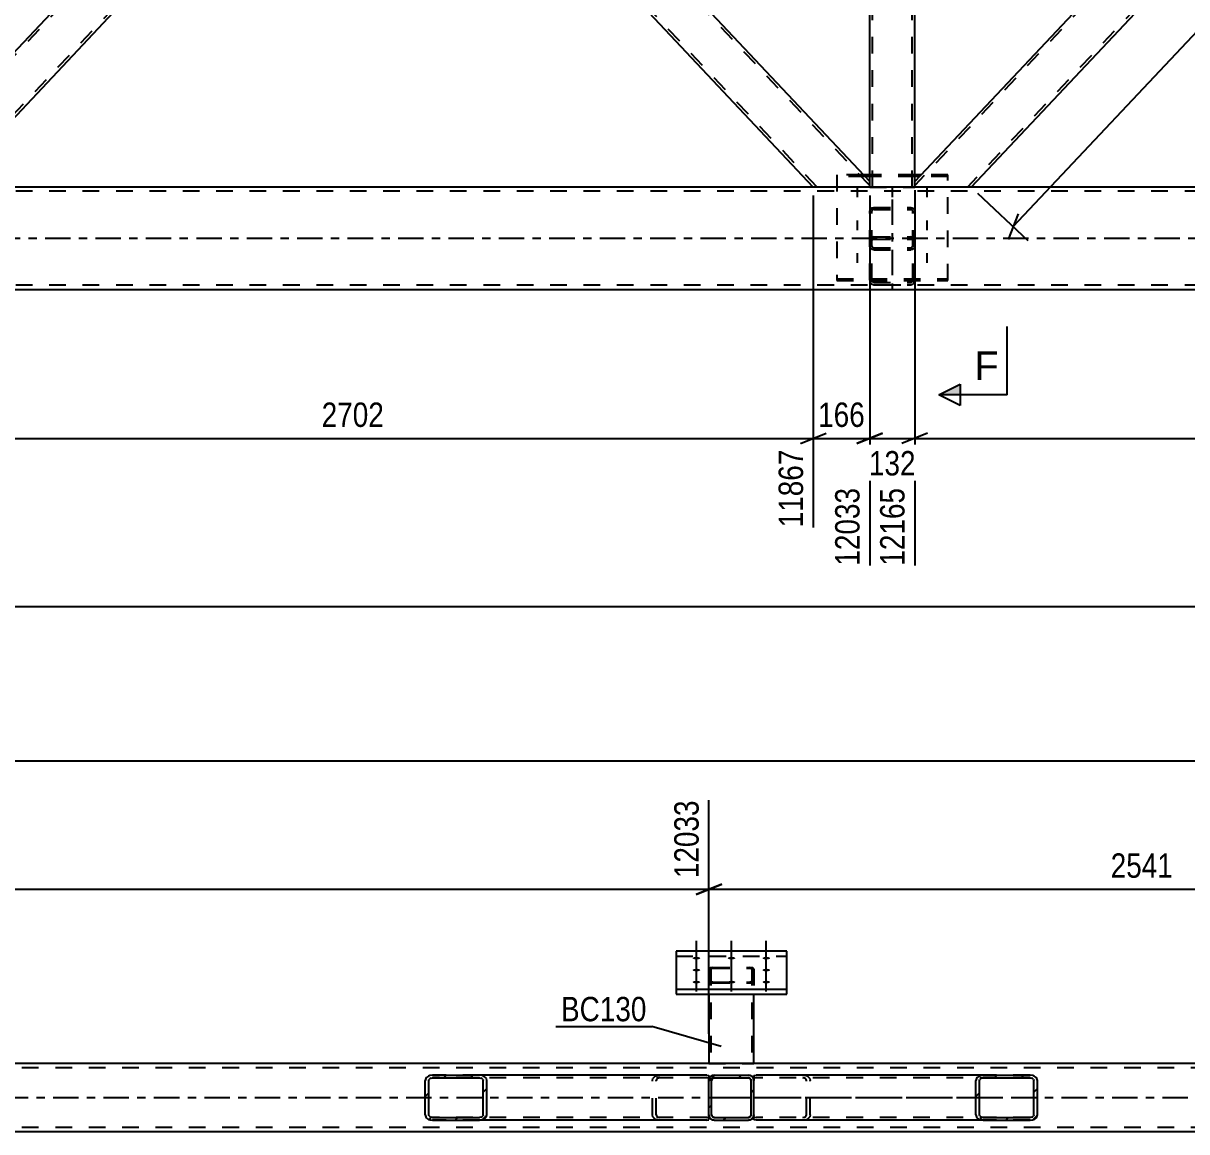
# Model space of a CAD drawing. Header units: millimetres. Extents: x -46 to 795, y -443 to 151.
# Drawn here: x 367.5 to 504.1, y -232.5 to -102.4 of the extents above; entities that cross this region are included whole.
import ezdxf

# ---------------------------------------------------------------- set-up
doc = ezdxf.new("R2010")
doc.units = ezdxf.units.MM
doc.linetypes.add('DXK_LINE_DOT2', pattern=[3.9198, 1.9599, -1.9599])
doc.linetypes.add('DXK_LINE_DOT3', pattern=[5.9187, 2.979, -0.9799, 0.9799, -0.9799])
doc.styles.add('Arial', font='ARIAL.TTF', dxfattribs={"height": 0.2})
doc.styles.add('Arial Narrow', font='ARIALN.TTF', dxfattribs={"height": 0.2})

# ---------------------------------------------------------------- blocks, each defined once
blk = doc.blocks.new('Bolt-761550593-3152 - 3006')
at = {"color": 1, "linetype": 'DXK_LINE_DOT2'}
for p, q in [((465.45, -122.79), (465.45, -121.65)), ((469.57, -122.79), (469.57, -121.65)), ((473.65, -122.79), (473.65, -121.65)), ((465.45, -126.66), (465.45, -125.53)), ((473.65, -126.66), (473.65, -125.53)), ((465.45, -130.49), (465.45, -129.36)), ((469.57, -130.49), (469.57, -129.36)), ((473.65, -130.49), (473.65, -129.36))]:
    blk.add_line(p, q, dxfattribs=at)
blk = doc.blocks.new('Part-761550593-3191 - 3006')
at = {"color": 7, "linetype": 'DXK_LINE_DOT2'}
for p, q in [((568.54, -122.08), (20.9, -122.08)), ((568.54, -121.6), (36.9, -121.6)), ((568.54, -133.12), (20.9, -133.12))]:
    blk.add_line(p, q, dxfattribs=at)
at = {"color": 2, "linetype": 'Continuous'}
for p, q in [((563.74, -121.6), (226.9, -121.6)), ((20.9, -133.6), (568.54, -133.6))]:
    blk.add_line(p, q, dxfattribs=at)
at = {"color": 7, "linetype": 'DXK_LINE_DOT3'}
blk.add_line((20.9, -127.6), (568.54, -127.6), dxfattribs=at)
blk = doc.blocks.new('Part-761550593-3219 - 3006')
at = {"color": 7, "linetype": 'DXK_LINE_DOT2'}
for p, q in [((466.15, -120.14), (463.05, -120.14)), ((463.05, -120.14), (463.05, -132.57)), ((472.18, -120.14), (466.9, -120.14)), ((476.05, -120.14), (472.93, -120.14)), ((476.05, -132.57), (476.05, -120.14)), ((466.35, -120.36), (463.05, -120.36)), ((472.18, -120.36), (466.9, -120.36)), ((476.05, -120.36), (472.73, -120.36)), ((463.05, -132.35), (476.05, -132.35)), ((463.05, -132.57), (476.05, -132.57))]:
    blk.add_line(p, q, dxfattribs=at)
at = {"color": 2, "linetype": 'Continuous'}
for p, q in [((466.9, -120.14), (466.15, -120.14)), ((472.93, -120.14), (472.18, -120.14)), ((466.9, -120.36), (466.35, -120.36)), ((472.73, -120.36), (472.18, -120.36))]:
    blk.add_line(p, q, dxfattribs=at)
blk = doc.blocks.new('Part-761550593-3244 - 3006')
at = {"color": 7, "linetype": 'DXK_LINE_DOT2'}
for p, q in [((466.91, -124.43), (466.94, -124.26)), ((466.94, -124.26), (467.05, -124.12)), ((467.05, -124.12), (467.2, -124.02)), ((467.2, -124.02), (467.39, -123.98)), ((467.29, -124.23), (467.22, -124.28)), ((467.39, -124.21), (467.29, -124.23)), ((467.39, -123.98), (471.71, -123.98)), ((467.39, -124.21), (471.71, -124.21)), ((471.71, -123.98), (471.89, -124.02)), ((471.8, -124.23), (471.71, -124.21)), ((471.87, -124.28), (471.8, -124.23)), ((471.89, -124.02), (472.04, -124.12)), ((472.04, -124.12), (472.15, -124.26)), ((472.15, -124.26), (472.19, -124.43)), ((466.91, -132.54), (466.91, -124.43)), ((467.16, -124.35), (467.15, -124.43)), ((467.15, -132.54), (467.15, -124.43)), ((467.22, -124.28), (467.16, -124.35)), ((471.93, -124.35), (471.87, -124.28)), ((471.95, -124.43), (471.93, -124.35)), ((471.95, -132.54), (471.95, -124.43)), ((472.19, -132.54), (472.19, -124.43)), ((466.94, -127.75), (466.91, -127.94)), ((467.15, -127.94), (467.16, -127.84)), ((467.16, -127.84), (467.22, -127.76)), ((467.39, -127.43), (467.2, -127.47)), ((467.22, -127.76), (467.29, -127.71)), ((467.29, -127.71), (467.39, -127.69)), ((467.39, -127.43), (471.71, -127.43)), ((467.39, -127.69), (471.71, -127.69)), ((471.89, -127.47), (471.71, -127.43)), ((471.71, -127.69), (471.8, -127.71)), ((471.8, -127.71), (471.87, -127.76)), ((471.87, -127.76), (471.93, -127.84)), ((471.93, -127.84), (471.95, -127.94)), ((472.19, -127.94), (472.15, -127.75)), ((466.94, -128.67), (466.91, -128.49)), ((467.05, -128.81), (466.94, -128.67)), ((467.2, -128.91), (467.05, -128.81)), ((467.15, -128.49), (467.16, -128.58)), ((467.16, -128.58), (467.22, -128.65)), ((467.39, -128.95), (467.2, -128.91)), ((467.22, -128.65), (467.29, -128.7)), ((467.29, -128.7), (467.39, -128.72)), ((467.39, -128.72), (471.71, -128.72)), ((467.39, -128.95), (471.71, -128.95)), ((471.71, -128.72), (471.8, -128.7)), ((471.89, -128.91), (471.71, -128.95)), ((471.8, -128.7), (471.87, -128.65)), ((471.87, -128.65), (471.93, -128.58)), ((472.04, -128.81), (471.89, -128.91)), ((471.93, -128.58), (471.95, -128.49)), ((472.15, -128.67), (472.04, -128.81)), ((472.19, -128.49), (472.15, -128.67)), ((466.91, -132.54), (466.94, -132.73)), ((467.16, -132.64), (467.15, -132.54)), ((467.22, -132.72), (467.16, -132.64)), ((467.2, -133.01), (467.39, -133.05)), ((467.29, -132.77), (467.22, -132.72)), ((467.39, -132.79), (467.29, -132.77)), ((467.39, -132.79), (471.71, -132.79)), ((467.39, -133.05), (471.71, -133.05)), ((471.8, -132.77), (471.71, -132.79)), ((471.71, -133.05), (471.89, -133.01)), ((471.87, -132.72), (471.8, -132.77)), ((471.93, -132.64), (471.87, -132.72)), ((471.95, -132.54), (471.93, -132.64)), ((472.15, -132.73), (472.19, -132.54))]:
    blk.add_line(p, q, dxfattribs=at)
at = {"color": 7, "linetype": 'DXK_LINE_DOT3'}
blk.add_line((469.55, -123.04), (469.55, -133.66), dxfattribs=at)
at = {"color": 7, "linetype": 'DXK_LINE_DOT2'}
for centre, start, end in [((467.41, -127.92), 114.32, 159.2417), ((471.68, -127.92), 20.7583, 65.68), ((467.41, -132.56), 200.7583, 245.68), ((471.68, -132.56), 294.32, 339.2417)]:
    blk.add_arc(centre, 0.496, start, end, dxfattribs=at)
blk = doc.blocks.new('Part-761550593-3308 - 3006')
at = {"color": 2, "linetype": 'Continuous'}
for p, q in [((413.16, -63.8), (409.54, -67.65)), ((466.9, -120.94), (413.16, -63.8)), ((460.27, -121.6), (409.54, -67.65)), ((466.9, -121.6), (466.9, -120.94))]:
    blk.add_line(p, q, dxfattribs=at)
at = {"color": 7, "linetype": 'DXK_LINE_DOT2'}
for p, q in [((466.9, -121.41), (412.94, -64.03)), ((409.76, -67.42), (409.78, -67.4)), ((460.71, -121.6), (409.76, -67.42)), ((466.9, -121.6), (460.27, -121.6))]:
    blk.add_line(p, q, dxfattribs=at)
blk = doc.blocks.new('Part-761550593-3343 - 3006')
at = {"color": 7, "linetype": 'DXK_LINE_DOT2'}
for p, q in [((460.71, -6), (352.18, -121.41)), ((466.9, -6.19), (358.37, -121.6)), ((466.9, -6), (460.27, -6)), ((409.54, -59.95), (405.92, -63.8)), ((413.16, -63.8), (409.54, -67.65)), ((358.81, -121.6), (352.18, -121.6))]:
    blk.add_line(p, q, dxfattribs=at)
at = {"color": 2, "linetype": 'Continuous'}
for p, q in [((460.27, -6), (409.54, -59.95)), ((466.9, -6.66), (413.16, -63.8)), ((466.9, -6.66), (466.9, -6)), ((405.92, -63.8), (352.18, -120.94)), ((409.54, -67.65), (358.81, -121.6)), ((352.18, -121.6), (352.18, -120.94))]:
    blk.add_line(p, q, dxfattribs=at)
blk = doc.blocks.new('Part-761550593-3353 - 3006')
at = {"color": 7, "linetype": 'DXK_LINE_DOT2'}
for p, q in [((580.71, -6), (472.18, -121.41)), ((586.9, -6.19), (478.37, -121.6)), ((586.9, -6), (580.27, -6)), ((529.54, -59.95), (525.92, -63.8)), ((478.81, -121.6), (472.18, -121.6))]:
    blk.add_line(p, q, dxfattribs=at)
at = {"color": 2, "linetype": 'Continuous'}
for p, q in [((586.9, -6.66), (478.81, -121.6)), ((580.27, -6), (529.54, -59.95)), ((586.9, -6.66), (586.9, -6)), ((525.92, -63.8), (472.18, -120.94)), ((472.18, -121.6), (472.18, -120.94))]:
    blk.add_line(p, q, dxfattribs=at)
blk = doc.blocks.new('Part-761550593-3393 - 3006')
at = {"color": 7, "linetype": 'DXK_LINE_DOT2'}
for p, q in [((472.18, -6), (466.9, -6)), ((466.9, -6.66), (466.9, -6)), ((467.22, -121.6), (467.22, -6)), ((471.86, -121.6), (471.86, -6)), ((472.18, -6.66), (472.18, -6)), ((466.9, -121.6), (466.9, -120.94)), ((472.18, -121.6), (472.18, -120.94)), ((466.9, -121.6), (472.18, -121.6))]:
    blk.add_line(p, q, dxfattribs=at)
at = {"color": 2, "linetype": 'Continuous'}
for p, q in [((466.9, -120.94), (466.9, -6.66)), ((472.18, -120.94), (472.18, -6.66))]:
    blk.add_line(p, q, dxfattribs=at)
blk = doc.blocks.new('Part-761550593-5450 - 5370')
at = {"color": 7, "linetype": 'DXK_LINE_DOT2'}
for p, q in [((448.06, -213.33), (448.02, -213.39)), ((448.02, -213.39), (448.02, -216.35)), ((448.16, -213.27), (448.06, -213.33)), ((448.32, -213.24), (448.16, -213.27)), ((448.26, -213.39), (448.28, -213.36)), ((448.26, -213.39), (448.26, -224.5)), ((448.28, -213.36), (448.33, -213.33)), ((448.5, -213.22), (448.32, -213.24)), ((448.33, -213.33), (448.41, -213.31)), ((448.41, -213.31), (448.5, -213.31)), ((448.5, -213.22), (452.82, -213.22)), ((448.5, -213.31), (452.82, -213.31)), ((453, -213.24), (452.82, -213.22)), ((452.82, -213.31), (452.91, -213.31)), ((452.91, -213.31), (452.99, -213.33)), ((452.99, -213.33), (453.04, -213.36)), ((453.16, -213.27), (453, -213.24)), ((453.04, -213.36), (453.06, -213.39)), ((453.06, -213.39), (453.06, -224.5)), ((453.26, -213.33), (453.16, -213.27)), ((453.3, -213.39), (453.26, -213.33)), ((453.3, -213.39), (453.3, -216.35)), ((448.02, -214.87), (448.06, -214.93)), ((448.06, -214.93), (448.16, -214.98)), ((448.16, -214.98), (448.32, -215.02)), ((448.28, -214.9), (448.26, -214.87)), ((448.33, -214.92), (448.28, -214.9)), ((448.32, -215.02), (448.5, -215.03)), ((448.41, -214.94), (448.33, -214.92)), ((448.5, -214.95), (448.41, -214.94)), ((448.5, -214.95), (452.82, -214.95)), ((448.5, -215.03), (452.82, -215.03)), ((452.91, -214.94), (452.82, -214.95)), ((452.82, -215.03), (453, -215.02)), ((452.99, -214.92), (452.91, -214.94)), ((453.04, -214.9), (452.99, -214.92)), ((453, -215.02), (453.16, -214.98)), ((453.06, -214.87), (453.04, -214.9)), ((453.16, -214.98), (453.26, -214.93)), ((453.26, -214.93), (453.3, -214.87)), ((448.02, -224.5), (453.3, -224.5))]:
    blk.add_line(p, q, dxfattribs=at)
at = {"color": 2, "linetype": 'Continuous'}
for p, q in [((448.02, -216.35), (448.02, -224.5)), ((453.3, -224.5), (453.3, -216.35))]:
    blk.add_line(p, q, dxfattribs=at)
blk = doc.blocks.new('Part-761550593-5453 - 5370')
at = {"linetype": 'Continuous'}
h = blk.add_hatch(dxfattribs=at)
h.set_pattern_fill('', scale=0.7, style=0, pattern_type=0)
h.set_pattern_definition([(45, (452.899, -231.0914), (-1.57154, 1.57154), [])])
h.paths.add_polyline_path([(452.65, -231.14), (452.9, -231.09), (453.11, -230.95), (453.25, -230.75), (453.29, -230.5), (453.29, -226.5), (453.25, -226.26), (453.11, -226.05), (452.9, -225.91), (452.65, -225.86), (448.65, -225.86), (448.41, -225.91), (448.2, -226.05), (448.06, -226.26), (448.01, -226.5), (448.01, -230.5), (448.06, -230.75), (448.2, -230.95), (448.41, -231.09), (448.65, -231.14)])
h.paths.add_polyline_path([(448.53, -230.8), (448.43, -230.73), (448.36, -230.62), (448.33, -230.5), (448.33, -226.5), (448.36, -226.38), (448.43, -226.27), (448.53, -226.2), (448.65, -226.18), (452.65, -226.18), (452.78, -226.2), (452.88, -226.27), (452.95, -226.38), (452.97, -226.5), (452.97, -230.5), (452.95, -230.62), (452.88, -230.73), (452.78, -230.8), (452.65, -230.82), (448.65, -230.82)])
at = {"color": 7, "linetype": 'DXK_LINE_DOT2'}
for p, q in [((448.01, -226.5), (448.06, -226.26)), ((448.01, -230.5), (448.01, -226.5)), ((448.36, -226.38), (448.33, -226.5)), ((448.33, -230.5), (448.33, -226.5)), ((448.41, -225.91), (448.65, -225.86)), ((448.65, -226.18), (448.53, -226.2)), ((448.65, -225.86), (452.65, -225.86)), ((448.65, -226.18), (452.65, -226.18)), ((452.65, -225.86), (452.9, -225.91)), ((452.78, -226.2), (452.65, -226.18)), ((452.97, -226.5), (452.95, -226.38)), ((452.97, -230.5), (452.97, -226.5)), ((453.25, -226.26), (453.29, -226.5)), ((453.29, -230.5), (453.29, -226.5)), ((448.06, -230.75), (448.01, -230.5)), ((448.33, -230.5), (448.36, -230.62)), ((452.95, -230.62), (452.97, -230.5)), ((453.29, -230.5), (453.25, -230.75)), ((448.65, -231.14), (448.41, -231.09)), ((448.53, -230.8), (448.65, -230.82)), ((448.65, -230.82), (452.65, -230.82)), ((448.65, -231.14), (452.65, -231.14)), ((452.65, -230.82), (452.78, -230.8)), ((452.9, -231.09), (452.65, -231.14))]:
    blk.add_line(p, q, dxfattribs=at)
at = {"color": 2, "linetype": 'Continuous'}
for p, q in [((448.06, -226.26), (448.01, -226.5)), ((448.01, -230.5), (448.01, -226.5)), ((448.33, -226.5), (448.36, -226.38)), ((448.33, -230.5), (448.33, -226.5)), ((448.65, -225.86), (448.41, -225.91)), ((448.53, -226.2), (448.65, -226.18)), ((448.65, -225.86), (452.65, -225.86)), ((448.65, -226.18), (452.65, -226.18)), ((452.9, -225.91), (452.65, -225.86)), ((452.65, -226.18), (452.78, -226.2)), ((452.95, -226.38), (452.97, -226.5)), ((452.97, -230.5), (452.97, -226.5)), ((453.29, -226.5), (453.25, -226.26)), ((453.29, -230.5), (453.29, -226.5)), ((448.01, -230.5), (448.06, -230.75)), ((448.36, -230.62), (448.33, -230.5)), ((452.97, -230.5), (452.95, -230.62)), ((453.25, -230.75), (453.29, -230.5)), ((448.41, -231.09), (448.65, -231.14)), ((448.65, -230.82), (448.53, -230.8)), ((448.65, -230.82), (452.65, -230.82)), ((448.65, -231.14), (452.65, -231.14)), ((452.78, -230.8), (452.65, -230.82)), ((452.65, -231.14), (452.9, -231.09))]:
    blk.add_line(p, q, dxfattribs=at)
at = {"color": 7, "linetype": 'DXK_LINE_DOT3'}
blk.add_line((450.65, -228.5), (450.65, -228.5), dxfattribs=at)
at = {"color": 7, "linetype": 'DXK_LINE_DOT2'}
for centre, radius, start, end in [((448.65, -226.5), 0.64, 112.5, 157.5), ((448.65, -226.5), 0.32, 112.5, 157.5), ((452.65, -226.5), 0.32, 22.5, 67.5), ((452.65, -226.5), 0.64, 22.5, 67.5), ((448.65, -230.5), 0.64, 202.5, 247.5), ((448.65, -230.5), 0.32, 202.5, 247.5), ((452.65, -230.5), 0.32, 292.5, 337.5), ((452.65, -230.5), 0.64, 292.5, 337.5)]:
    blk.add_arc(centre, radius, start, end, dxfattribs=at)
at = {"color": 2, "linetype": 'Continuous'}
for centre, radius, start, end in [((448.65, -226.5), 0.64, 112.5, 157.5), ((448.65, -226.5), 0.32, 112.5, 157.5), ((452.65, -226.5), 0.32, 22.5, 67.5), ((452.65, -226.5), 0.64, 22.5, 67.5), ((448.65, -230.5), 0.64, 202.5, 247.5), ((448.65, -230.5), 0.32, 202.5, 247.5), ((452.65, -230.5), 0.32, 292.5, 337.5), ((452.65, -230.5), 0.64, 292.5, 337.5)]:
    blk.add_arc(centre, radius, start, end, dxfattribs=at)
blk = doc.blocks.new('Part-761550593-5459 - 5370')
at = {"linetype": 'Continuous'}
h = blk.add_hatch(dxfattribs=at)
h.set_pattern_fill('', scale=0.7, style=0, pattern_type=0)
h.set_pattern_definition([(45, (486.0503, -231.0914), (-1.57154, 1.57154), [])])
h.paths.add_polyline_path([(485.71, -231.14), (486.05, -231.09), (486.34, -230.95), (486.53, -230.75), (486.59, -230.5), (486.59, -226.5), (486.53, -226.26), (486.34, -226.05), (486.05, -225.91), (485.71, -225.86), (480.22, -225.86), (479.89, -225.91), (479.6, -226.05), (479.41, -226.26), (479.34, -226.5), (479.34, -230.5), (479.41, -230.75), (479.6, -230.95), (479.89, -231.09), (480.22, -231.14)])
h.paths.add_polyline_path([(480.05, -230.8), (479.91, -230.73), (479.82, -230.62), (479.78, -230.5), (479.78, -226.5), (479.82, -226.38), (479.91, -226.27), (480.05, -226.2), (480.22, -226.18), (485.71, -226.18), (485.88, -226.2), (486.02, -226.27), (486.12, -226.38), (486.15, -226.5), (486.15, -230.5), (486.12, -230.62), (486.02, -230.73), (485.88, -230.8), (485.71, -230.82), (480.22, -230.82)])
at = {"color": 2, "linetype": 'Continuous'}
for p, q in [((453.29, -225.9), (453.55, -225.86)), ((453.29, -225.9), (453.29, -226.5)), ((480.22, -225.86), (453.55, -225.86)), ((479.41, -226.26), (479.34, -226.5)), ((479.34, -230.5), (479.34, -226.5)), ((479.78, -226.5), (479.82, -226.38)), ((479.78, -230.5), (479.78, -226.5)), ((480.22, -225.86), (479.89, -225.91)), ((480.05, -226.2), (480.22, -226.18)), ((480.22, -225.86), (485.71, -225.86)), ((480.22, -226.18), (485.71, -226.18)), ((486.05, -225.91), (485.71, -225.86)), ((485.71, -226.18), (485.88, -226.2)), ((486.12, -226.38), (486.15, -226.5)), ((486.15, -230.5), (486.15, -226.5)), ((486.59, -226.5), (486.53, -226.26)), ((486.59, -230.5), (486.59, -226.5)), ((453.29, -231.09), (453.29, -230.5)), ((479.34, -230.5), (479.41, -230.75)), ((479.82, -230.62), (479.78, -230.5)), ((486.15, -230.5), (486.12, -230.62)), ((486.53, -230.75), (486.59, -230.5)), ((453.29, -231.1), (453.29, -231.09)), ((453.55, -231.14), (453.29, -231.1)), ((480.22, -231.14), (453.55, -231.14)), ((479.89, -231.09), (480.22, -231.14)), ((480.22, -230.82), (480.05, -230.8)), ((480.22, -230.82), (485.71, -230.82)), ((480.22, -231.14), (485.71, -231.14)), ((485.88, -230.8), (485.71, -230.82)), ((485.71, -231.14), (486.05, -231.09))]:
    blk.add_line(p, q, dxfattribs=at)
at = {"color": 7, "linetype": 'DXK_LINE_DOT2'}
for p, q in [((453.29, -226.25), (453.29, -225.9)), ((453.38, -226.2), (453.29, -226.25)), ((453.29, -230.95), (453.29, -226.5)), ((453.55, -226.18), (453.38, -226.2)), ((485.71, -226.18), (453.55, -226.18)), ((459.04, -225.86), (459.38, -225.91)), ((459.21, -226.2), (459.04, -226.18)), ((459.48, -226.5), (459.45, -226.38)), ((459.48, -230.5), (459.48, -226.5)), ((459.85, -226.26), (459.92, -226.5)), ((459.92, -230.5), (459.92, -226.5)), ((485.71, -225.86), (480.22, -225.86)), ((453.29, -230.75), (453.38, -230.8)), ((459.45, -230.62), (459.48, -230.5)), ((459.92, -230.5), (459.85, -230.75)), ((453.38, -230.8), (453.55, -230.82)), ((485.71, -230.82), (453.55, -230.82)), ((459.04, -230.82), (459.21, -230.8)), ((459.38, -231.09), (459.04, -231.14)), ((485.71, -231.14), (480.22, -231.14))]:
    blk.add_line(p, q, dxfattribs=at)
at = {"color": 7, "linetype": 'DXK_LINE_DOT3'}
blk.add_line((449.45, -228.5), (482.97, -228.5), dxfattribs=at)
at = {"color": 7, "linetype": 'DXK_LINE_DOT2'}
for centre, radius, start, end in [((459.11, -226.59), 0.401, 32.4105, 75.4453), ((459.18, -226.69), 0.802, 32.4105, 75.4453), ((459.11, -230.41), 0.401, 284.5547, 327.5895), ((459.18, -230.32), 0.802, 284.5547, 327.5895)]:
    blk.add_arc(centre, radius, start, end, dxfattribs=at)
at = {"color": 2, "linetype": 'Continuous'}
for centre, radius, start, end in [((480.09, -226.69), 0.802, 104.5547, 147.5895), ((480.16, -226.59), 0.401, 104.5547, 147.5895), ((485.78, -226.59), 0.401, 32.4105, 75.4453), ((485.85, -226.69), 0.802, 32.4105, 75.4453), ((480.09, -230.32), 0.802, 212.4105, 255.4453), ((480.16, -230.41), 0.401, 212.4105, 255.4453), ((485.78, -230.41), 0.401, 284.5547, 327.5895), ((485.85, -230.32), 0.802, 284.5547, 327.5895)]:
    blk.add_arc(centre, radius, start, end, dxfattribs=at)
blk = doc.blocks.new('Part-761550593-5402 - 5370')
at = {"color": 2, "linetype": 'Continuous'}
for p, q in [((457.16, -211.3), (444.16, -211.3)), ((444.16, -211.3), (444.16, -216.35)), ((457.16, -216.35), (457.16, -211.3)), ((444.16, -215.75), (457.16, -215.75)), ((444.16, -216.35), (457.16, -216.35))]:
    blk.add_line(p, q, dxfattribs=at)
at = {"color": 7, "linetype": 'DXK_LINE_DOT2'}
blk.add_line((444.16, -211.9), (457.16, -211.9), dxfattribs=at)
blk = doc.blocks.new('Part-761550593-5501 - 5370')
at = {"color": 2, "linetype": 'Continuous'}
for p, q in [((544.86, -224.5), (10.01, -224.5)), ((549.66, -232.5), (10.01, -232.5))]:
    blk.add_line(p, q, dxfattribs=at)
at = {"color": 7, "linetype": 'DXK_LINE_DOT2'}
for p, q in [((549.66, -224.98), (10.01, -224.98)), ((549.66, -232.02), (10.01, -232.02))]:
    blk.add_line(p, q, dxfattribs=at)
at = {"color": 7, "linetype": 'DXK_LINE_DOT3'}
blk.add_line((10.01, -228.5), (549.66, -228.5), dxfattribs=at)
blk = doc.blocks.new('Part-761550593-5437 - 5370')
at = {"linetype": 'Continuous'}
h = blk.add_hatch(dxfattribs=at)
h.set_pattern_fill('', scale=0.7, style=0, pattern_type=0)
h.set_pattern_definition([(45, (421.4215, -231.0914), (-1.57154, 1.57154), [])])
h.paths.add_polyline_path([(421.09, -231.14), (421.42, -231.09), (421.71, -230.95), (421.9, -230.75), (421.96, -230.5), (421.96, -226.5), (421.9, -226.26), (421.71, -226.05), (421.42, -225.91), (421.09, -225.86), (415.59, -225.86), (415.26, -225.91), (414.97, -226.05), (414.78, -226.26), (414.72, -226.5), (414.72, -230.5), (414.78, -230.75), (414.97, -230.95), (415.26, -231.09), (415.59, -231.14)])
h.paths.add_polyline_path([(415.43, -230.8), (415.28, -230.73), (415.19, -230.62), (415.16, -230.5), (415.16, -226.5), (415.19, -226.38), (415.28, -226.27), (415.43, -226.2), (415.59, -226.18), (421.09, -226.18), (421.25, -226.2), (421.4, -226.27), (421.49, -226.38), (421.52, -226.5), (421.52, -230.5), (421.49, -230.62), (421.4, -230.73), (421.25, -230.8), (421.09, -230.82), (415.59, -230.82)])
at = {"color": 2, "linetype": 'Continuous'}
for p, q in [((414.78, -226.26), (414.72, -226.5)), ((414.72, -230.5), (414.72, -226.5)), ((415.16, -226.5), (415.19, -226.38)), ((415.16, -230.5), (415.16, -226.5)), ((415.59, -225.86), (415.26, -225.91)), ((415.43, -226.2), (415.59, -226.18)), ((415.59, -225.86), (421.09, -225.86)), ((415.59, -226.18), (421.09, -226.18)), ((447.76, -225.86), (421.09, -225.86)), ((421.42, -225.91), (421.09, -225.86)), ((421.09, -226.18), (421.25, -226.2)), ((421.49, -226.38), (421.52, -226.5)), ((421.52, -230.5), (421.52, -226.5)), ((421.96, -226.5), (421.9, -226.26)), ((421.96, -230.5), (421.96, -226.5)), ((447.76, -225.86), (448.01, -225.9)), ((448.01, -225.9), (448.01, -225.91)), ((448.01, -225.91), (448.01, -226.05)), ((448.01, -226.05), (448.01, -226.5)), ((414.72, -230.5), (414.78, -230.75)), ((415.19, -230.62), (415.16, -230.5)), ((421.52, -230.5), (421.49, -230.62)), ((421.9, -230.75), (421.96, -230.5)), ((448.01, -231.1), (448.01, -230.5)), ((415.26, -231.09), (415.59, -231.14)), ((415.59, -230.82), (415.43, -230.8)), ((415.59, -230.82), (421.09, -230.82)), ((415.59, -231.14), (421.09, -231.14)), ((421.25, -230.8), (421.09, -230.82)), ((421.09, -231.14), (421.42, -231.09)), ((447.76, -231.14), (421.09, -231.14)), ((447.76, -231.14), (448.01, -231.1))]:
    blk.add_line(p, q, dxfattribs=at)
at = {"color": 7, "linetype": 'DXK_LINE_DOT2'}
for p, q in [((421.09, -225.86), (415.59, -225.86)), ((447.76, -226.18), (415.59, -226.18)), ((441.39, -226.5), (441.45, -226.26)), ((441.39, -230.5), (441.39, -226.5)), ((441.86, -226.38), (441.83, -226.5)), ((441.83, -230.5), (441.83, -226.5)), ((441.93, -225.91), (442.27, -225.86)), ((442.27, -226.18), (442.1, -226.2)), ((447.93, -226.2), (447.76, -226.18)), ((448.01, -226.25), (447.93, -226.2)), ((448.01, -225.9), (448.01, -225.9)), ((448.01, -226.05), (448.01, -226.25)), ((448.01, -230.5), (448.01, -226.26)), ((441.45, -230.75), (441.39, -230.5)), ((441.83, -230.5), (441.86, -230.62)), ((447.93, -230.8), (448.01, -230.75)), ((447.76, -230.82), (415.59, -230.82)), ((421.09, -231.14), (415.59, -231.14)), ((442.27, -231.14), (441.93, -231.09)), ((442.1, -230.8), (442.27, -230.82)), ((447.76, -230.82), (447.93, -230.8))]:
    blk.add_line(p, q, dxfattribs=at)
at = {"color": 2, "linetype": 'Continuous'}
for centre, radius, start, end in [((415.46, -226.69), 0.802, 104.5547, 147.5896), ((415.53, -226.59), 0.401, 104.5547, 147.5896), ((421.15, -226.59), 0.401, 32.4104, 75.4453), ((421.22, -226.69), 0.802, 32.4104, 75.4453), ((415.46, -230.32), 0.802, 212.4104, 255.4453), ((415.53, -230.41), 0.401, 212.4104, 255.4453), ((421.15, -230.41), 0.401, 284.5547, 327.5896), ((421.22, -230.32), 0.802, 284.5547, 327.5896)]:
    blk.add_arc(centre, radius, start, end, dxfattribs=at)
at = {"color": 7, "linetype": 'DXK_LINE_DOT2'}
for centre, radius, start, end in [((442.13, -226.69), 0.802, 104.5547, 147.5896), ((442.2, -226.59), 0.401, 104.5547, 147.5896), ((442.13, -230.32), 0.802, 212.4104, 255.4453), ((442.2, -230.41), 0.401, 212.4104, 255.4453)]:
    blk.add_arc(centre, radius, start, end, dxfattribs=at)
blk = doc.blocks.new('Bolt-761550593-5534 - 5370')
at = {"linetype": 'Continuous'}
for points in [[(446.56, -212.27), (446.47, -212.27), (446.38, -212.26), (446.3, -212.24), (446.23, -212.22), (446.18, -212.2), (446.14, -212.17), (446.12, -212.14), (446.12, -212.11), (446.14, -212.08), (446.18, -212.05), (446.23, -212.02), (446.3, -212), (446.38, -211.99), (446.47, -211.98), (446.56, -211.97), (446.65, -211.98), (446.74, -211.99), (446.82, -212), (446.89, -212.02), (446.94, -212.05), (446.98, -212.08), (447, -212.11), (447, -212.14), (446.98, -212.17), (446.94, -212.2), (446.89, -212.22), (446.82, -212.24), (446.74, -212.26), (446.65, -212.27)], [(450.68, -212.27), (450.59, -212.27), (450.5, -212.26), (450.42, -212.24), (450.35, -212.22), (450.3, -212.2), (450.26, -212.17), (450.24, -212.14), (450.24, -212.11), (450.26, -212.08), (450.3, -212.05), (450.35, -212.02), (450.42, -212), (450.5, -211.99), (450.59, -211.98), (450.68, -211.97), (450.77, -211.98), (450.86, -211.99), (450.94, -212), (451.01, -212.02), (451.06, -212.05), (451.1, -212.08), (451.12, -212.11), (451.12, -212.14), (451.1, -212.17), (451.06, -212.2), (451.01, -212.22), (450.94, -212.24), (450.86, -212.26), (450.77, -212.27)], [(454.76, -212.27), (454.67, -212.27), (454.58, -212.26), (454.5, -212.24), (454.43, -212.22), (454.38, -212.2), (454.34, -212.17), (454.32, -212.14), (454.32, -212.11), (454.34, -212.08), (454.38, -212.05), (454.43, -212.02), (454.5, -212), (454.58, -211.99), (454.67, -211.98), (454.76, -211.97), (454.85, -211.98), (454.94, -211.99), (455.02, -212), (455.09, -212.02), (455.14, -212.05), (455.18, -212.08), (455.2, -212.11), (455.2, -212.14), (455.18, -212.17), (455.14, -212.2), (455.09, -212.22), (455.02, -212.24), (454.94, -212.26), (454.85, -212.27)], [(446.56, -213.67), (446.47, -213.67), (446.38, -213.66), (446.3, -213.64), (446.23, -213.62), (446.18, -213.59), (446.14, -213.57), (446.12, -213.53), (446.12, -213.5), (446.14, -213.47), (446.18, -213.44), (446.23, -213.42), (446.3, -213.4), (446.38, -213.38), (446.47, -213.37), (446.56, -213.37), (446.65, -213.37), (446.74, -213.38), (446.82, -213.4), (446.89, -213.42), (446.94, -213.44), (446.98, -213.47), (447, -213.5), (447, -213.53), (446.98, -213.57), (446.94, -213.59), (446.89, -213.62), (446.82, -213.64), (446.74, -213.66), (446.65, -213.67)], [(454.76, -213.67), (454.67, -213.67), (454.58, -213.66), (454.5, -213.64), (454.43, -213.62), (454.38, -213.59), (454.34, -213.57), (454.32, -213.53), (454.32, -213.5), (454.34, -213.47), (454.38, -213.44), (454.43, -213.42), (454.5, -213.4), (454.58, -213.38), (454.67, -213.37), (454.76, -213.37), (454.85, -213.37), (454.94, -213.38), (455.02, -213.4), (455.09, -213.42), (455.14, -213.44), (455.18, -213.47), (455.2, -213.5), (455.2, -213.53), (455.18, -213.57), (455.14, -213.59), (455.09, -213.62), (455.02, -213.64), (454.94, -213.66), (454.85, -213.67)], [(446.56, -215.08), (446.47, -215.07), (446.38, -215.07), (446.3, -215.05), (446.23, -215.03), (446.18, -215), (446.14, -214.97), (446.12, -214.94), (446.12, -214.91), (446.14, -214.88), (446.18, -214.85), (446.23, -214.83), (446.3, -214.81), (446.38, -214.79), (446.47, -214.78), (446.56, -214.78), (446.65, -214.78), (446.74, -214.79), (446.82, -214.81), (446.89, -214.83), (446.94, -214.85), (446.98, -214.88), (447, -214.91), (447, -214.94), (446.98, -214.97), (446.94, -215), (446.89, -215.03), (446.82, -215.05), (446.74, -215.07), (446.65, -215.07)], [(450.68, -215.08), (450.59, -215.07), (450.5, -215.07), (450.42, -215.05), (450.35, -215.03), (450.3, -215), (450.26, -214.97), (450.24, -214.94), (450.24, -214.91), (450.26, -214.88), (450.3, -214.85), (450.35, -214.83), (450.42, -214.81), (450.5, -214.79), (450.59, -214.78), (450.68, -214.78), (450.77, -214.78), (450.86, -214.79), (450.94, -214.81), (451.01, -214.83), (451.06, -214.85), (451.1, -214.88), (451.12, -214.91), (451.12, -214.94), (451.1, -214.97), (451.06, -215), (451.01, -215.03), (450.94, -215.05), (450.86, -215.07), (450.77, -215.07)], [(454.76, -215.08), (454.67, -215.07), (454.58, -215.07), (454.5, -215.05), (454.43, -215.03), (454.38, -215), (454.34, -214.97), (454.32, -214.94), (454.32, -214.91), (454.34, -214.88), (454.38, -214.85), (454.43, -214.83), (454.5, -214.81), (454.58, -214.79), (454.67, -214.78), (454.76, -214.78), (454.85, -214.78), (454.94, -214.79), (455.02, -214.81), (455.09, -214.83), (455.14, -214.85), (455.18, -214.88), (455.2, -214.91), (455.2, -214.94), (455.18, -214.97), (455.14, -215), (455.09, -215.03), (455.02, -215.05), (454.94, -215.07), (454.85, -215.07)]]:
    blk.add_hatch(color=1, dxfattribs=at).paths.add_polyline_path(points)
at = {"color": 1, "linetype": 'Continuous'}
for p, q in [((446.56, -213.21), (446.56, -210.09)), ((450.68, -213.21), (450.68, -210.09)), ((454.76, -213.21), (454.76, -210.09)), ((446.56, -214.61), (446.56, -211.49)), ((454.76, -214.61), (454.76, -211.49)), ((446.56, -216.02), (446.56, -212.9)), ((450.68, -216.02), (450.68, -212.9)), ((454.76, -216.02), (454.76, -212.9))]:
    blk.add_line(p, q, dxfattribs=at)
blk = doc.blocks.new('StraightDimension-761550593-10613 - 3006')
at = {"color": 7, "linetype": 'Continuous'}
for p, q in [((460.27, -122.6), (460.27, -161.54)), ((466.9, -122.6), (466.9, -166.04)), ((458.77, -151.7), (461.77, -150.5)), ((460.27, -151.1), (466.9, -151.1)), ((468.4, -150.5), (465.4, -151.7))]:
    blk.add_line(p, q, dxfattribs=at)
at = {"color": 0}
blk.add_wipeout([(466.93, -150.35), (466.93, -146.15), (460.24, -146.15), (460.24, -150.35)], dxfattribs=at)
at = {"color": 0, "linetype": 'Continuous'}
blk.add_wipeout([(466.3, -156.3), (462.1, -156.3), (462.1, -166.64), (466.3, -166.64)], dxfattribs=at)
at = {"color": 3, "style": 'Arial Narrow'}
blk.add_text('166', height=2.863, dxfattribs=at).set_placement((460.84, -149.75))
at = {"color": 3, "linetype": 'Continuous', "style": 'Arial Narrow'}
blk.add_text('12033', height=2.863, rotation=90.0002, dxfattribs=at).set_placement((465.7, -166.04))
blk = doc.blocks.new('StraightDimension-761550593-10611 - 3006')
at = {"color": 7, "linetype": 'Continuous'}
for p, q in [((472.18, -121.94), (472.18, -166.04)), ((568.54, -134.63), (568.54, -161.54)), ((473.68, -150.5), (470.68, -151.7)), ((472.18, -151.1), (568.54, -151.1)), ((567.04, -151.7), (570.04, -150.5))]:
    blk.add_line(p, q, dxfattribs=at)
at = {"color": 0}
blk.add_wipeout([(524.62, -150.35), (524.62, -146.15), (516.11, -146.15), (516.11, -150.35)], dxfattribs=at)
at = {"color": 3, "style": 'Arial Narrow'}
blk.add_text('2409', height=2.863, dxfattribs=at).set_placement((516.71, -149.75))
at = {"color": 0, "linetype": 'Continuous'}
blk.add_wipeout([(567.94, -151.8), (563.74, -151.8), (563.74, -162.14), (567.94, -162.14)], dxfattribs=at)
at = {"color": 3, "linetype": 'Continuous', "style": 'Arial Narrow'}
blk.add_text('14574', height=2.863, rotation=90.0002, dxfattribs=at).set_placement((567.34, -161.54))
blk = doc.blocks.new('StraightDimension-761550593-4347 - 3006')
at = {"color": 7, "linetype": 'Continuous'}
for p, q in [((587.63, -7.35), (593.57, -12.93)), ((591.23, -12.79), (592.41, -9.78)), ((483.73, -126.23), (591.82, -11.29)), ((479.53, -122.29), (485.47, -127.87)), ((484.32, -124.72), (483.14, -127.73))]:
    blk.add_line(p, q, dxfattribs=at)
at = {"color": 0}
blk.add_wipeout([(540.14, -65.14), (537.08, -62.27), (531.25, -68.47), (534.31, -71.34)], dxfattribs=at)
at = {"color": 3, "style": 'Arial Narrow'}
blk.add_text('3945', height=2.863, rotation=46.7591, dxfattribs=at).set_placement((534.28, -70.5))
blk = doc.blocks.new('StraightDimension-761550593-4593 - 3006')
at = {"color": 7, "linetype": 'Continuous'}
blk.add_line((0, -170.82), (608.54, -170.82), dxfattribs=at)
blk = doc.blocks.new('StraightDimension-761550593-10612 - 3006')
at = {"color": 7, "linetype": 'Continuous'}
for p, q in [((466.9, -122.6), (466.9, -166.04)), ((472.18, -121.94), (472.18, -166.04)), ((465.4, -151.7), (468.4, -150.5)), ((466.9, -151.1), (472.18, -151.1)), ((473.68, -150.5), (470.68, -151.7))]:
    blk.add_line(p, q, dxfattribs=at)
at = {"color": 0}
blk.add_wipeout([(472.88, -156.05), (472.88, -151.85), (466.2, -151.85), (466.2, -156.05)], dxfattribs=at)
at = {"color": 3, "style": 'Arial Narrow'}
blk.add_text('132', height=2.863, dxfattribs=at).set_placement((466.8, -155.45))
at = {"color": 0, "linetype": 'Continuous'}
blk.add_wipeout([(471.58, -156.3), (467.38, -156.3), (467.38, -166.64), (471.58, -166.64)], dxfattribs=at)
at = {"color": 3, "linetype": 'Continuous', "style": 'Arial Narrow'}
blk.add_text('12165', height=2.863, rotation=90.0002, dxfattribs=at).set_placement((470.98, -166.04))
blk = doc.blocks.new('StraightDimension-761550593-10614 - 3006')
at = {"color": 7, "linetype": 'Continuous'}
for p, q in [((352.18, -122.6), (352.18, -164.21)), ((460.27, -122.6), (460.27, -161.54)), ((353.68, -150.5), (350.68, -151.7)), ((352.18, -151.1), (460.27, -151.1)), ((458.77, -151.7), (461.77, -150.5))]:
    blk.add_line(p, q, dxfattribs=at)
at = {"color": 0}
blk.add_wipeout([(410.48, -150.35), (410.48, -146.15), (401.97, -146.15), (401.97, -150.35)], dxfattribs=at)
at = {"color": 3, "style": 'Arial Narrow'}
blk.add_text('2702', height=2.863, dxfattribs=at).set_placement((402.57, -149.75))
at = {"color": 0, "linetype": 'Continuous'}
blk.add_wipeout([(459.67, -151.8), (455.47, -151.8), (455.47, -162.14), (459.67, -162.14)], dxfattribs=at)
at = {"color": 3, "linetype": 'Continuous', "style": 'Arial Narrow'}
blk.add_text('11867', height=2.863, rotation=90.0002, dxfattribs=at).set_placement((459.07, -161.54))
blk = doc.blocks.new('StraightDimension-761550593-5560 - 5370')
at = {"color": 7, "linetype": 'Continuous'}
blk.add_line((-3.89, -188.95), (550.66, -188.95), dxfattribs=at)
blk = doc.blocks.new('StraightDimension-761550593-13146 - 5370')
at = {"color": 7, "linetype": 'Continuous'}
for p, q in [((448.02, -220.99), (448.02, -193.59)), ((549.66, -218.7), (549.66, -193.59)), ((449.52, -203.43), (446.52, -204.63)), ((548.16, -204.63), (551.16, -203.43)), ((448.02, -204.03), (549.66, -204.03))]:
    blk.add_line(p, q, dxfattribs=at)
at = {"color": 0}
blk.add_wipeout([(503.1, -203.28), (503.1, -199.08), (494.58, -199.08), (494.58, -203.28)], dxfattribs=at)
at = {"color": 3, "style": 'Arial Narrow'}
blk.add_text('2541', height=2.863, dxfattribs=at).set_placement((495.18, -202.68))
at = {"color": 0, "linetype": 'Continuous'}
blk.add_wipeout([(549.06, -192.99), (544.86, -192.99), (544.86, -203.33), (549.06, -203.33)], dxfattribs=at)
at = {"color": 3, "linetype": 'Continuous', "style": 'Arial Narrow'}
blk.add_text('14574', height=2.863, rotation=90.0002, dxfattribs=at).set_placement((548.46, -202.73))
blk = doc.blocks.new('StraightDimension-761550593-13147 - 5370')
at = {"color": 7, "linetype": 'Continuous'}
for p, q in [((448.02, -220.99), (448.02, -193.59)), ((208.02, -222.18), (208.02, -195.42)), ((209.52, -203.43), (206.52, -204.63)), ((446.52, -204.63), (449.52, -203.43)), ((208.02, -204.03), (448.02, -204.03))]:
    blk.add_line(p, q, dxfattribs=at)
at = {"color": 0}
blk.add_wipeout([(332.28, -203.28), (332.28, -199.08), (323.76, -199.08), (323.76, -203.28)], dxfattribs=at)
at = {"color": 3, "style": 'Arial Narrow'}
blk.add_text('6000', height=2.863, dxfattribs=at).set_placement((324.36, -202.68))
at = {"color": 0, "linetype": 'Continuous'}
blk.add_wipeout([(447.42, -192.99), (443.22, -192.99), (443.22, -203.33), (447.42, -203.33)], dxfattribs=at)
at = {"color": 3, "linetype": 'Continuous', "style": 'Arial Narrow'}
blk.add_text('12033', height=2.863, rotation=90.0002, dxfattribs=at).set_placement((446.82, -202.73))
blk = doc.blocks.new('SectionMark-761550593-17926 - 3006')
at = {"linetype": 'Continuous'}
blk.add_hatch(color=6, dxfattribs=at).paths.add_polyline_path([(477.52, -144.73), (477.52, -145.98), (475.02, -145.98)])
at = {"color": 6, "linetype": 'Continuous'}
for p, q in [((483.02, -145.98), (483.02, -137.98)), ((475.02, -145.98), (477.52, -144.73)), ((477.52, -144.73), (477.52, -147.23)), ((483.02, -145.98), (475.02, -145.98)), ((477.52, -147.23), (475.02, -145.98))]:
    blk.add_line(p, q, dxfattribs=at)
at = {"color": 0, "linetype": 'Continuous'}
blk.add_wipeout([(482.02, -144.23), (482.02, -140.73), (479.17, -140.73), (479.17, -144.23)], dxfattribs=at)
at = {"color": 3, "linetype": 'Continuous', "style": 'Arial'}
blk.add_text('F', height=3.34, dxfattribs=at).set_placement((479.17, -144.23))
blk = doc.blocks.new('Mark-761550593-5446 - 5370')
at = {"color": 0}
blk.add_wipeout([(440.71, -219.53), (440.71, -216.53), (430.66, -216.53), (430.66, -219.53)], dxfattribs=at)
blk.add_wipeout([(440.71, -219.53), (440.71, -216.53), (430.66, -216.53), (430.66, -219.53)], dxfattribs=at)
at = {"color": 30, "linetype": 'Continuous'}
for p in [(430.06, -220.13), (449.46, -222.5)]:
    blk.add_line(p, (441.31, -220.13), dxfattribs=at)
at = {"color": 3, "style": 'Arial Narrow'}
blk.add_text('BC130', height=2.863, dxfattribs=at).set_placement((430.66, -219.53))

msp = doc.modelspace()

# ---------------------------------------------------------------- block references
for name in ['Part-761550593-3343 - 3006', 'Part-761550593-3393 - 3006', 'Part-761550593-3353 - 3006', 'Part-761550593-3308 - 3006', 'Part-761550593-3219 - 3006', 'Part-761550593-3191 - 3006', 'Bolt-761550593-3152 - 3006', 'Part-761550593-3244 - 3006', 'Bolt-761550593-5534 - 5370', 'Part-761550593-5402 - 5370', 'Part-761550593-5450 - 5370', 'Part-761550593-5501 - 5370', 'Part-761550593-5437 - 5370', 'Part-761550593-5453 - 5370', 'Part-761550593-5459 - 5370']:
    msp.add_blockref(name, (0, 0))

# ---------------------------------------------------------------- next in the draw order: block references
for name in ['StraightDimension-761550593-10613 - 3006', 'StraightDimension-761550593-10611 - 3006', 'StraightDimension-761550593-5560 - 5370']:
    msp.add_blockref(name, (0, 0))

# ---------------------------------------------------------------- next in the draw order: block references
for name in ['StraightDimension-761550593-4347 - 3006', 'StraightDimension-761550593-13146 - 5370']:
    msp.add_blockref(name, (0, 0))

# ---------------------------------------------------------------- next in the draw order: block references
for name in ['StraightDimension-761550593-4593 - 3006', 'StraightDimension-761550593-13147 - 5370']:
    msp.add_blockref(name, (0, 0))

# ---------------------------------------------------------------- next in the draw order: block references
for name in ['SectionMark-761550593-17926 - 3006', 'StraightDimension-761550593-10614 - 3006', 'StraightDimension-761550593-10612 - 3006', 'Mark-761550593-5446 - 5370']:
    msp.add_blockref(name, (0, 0))

doc.saveas('drawing.dxf')
